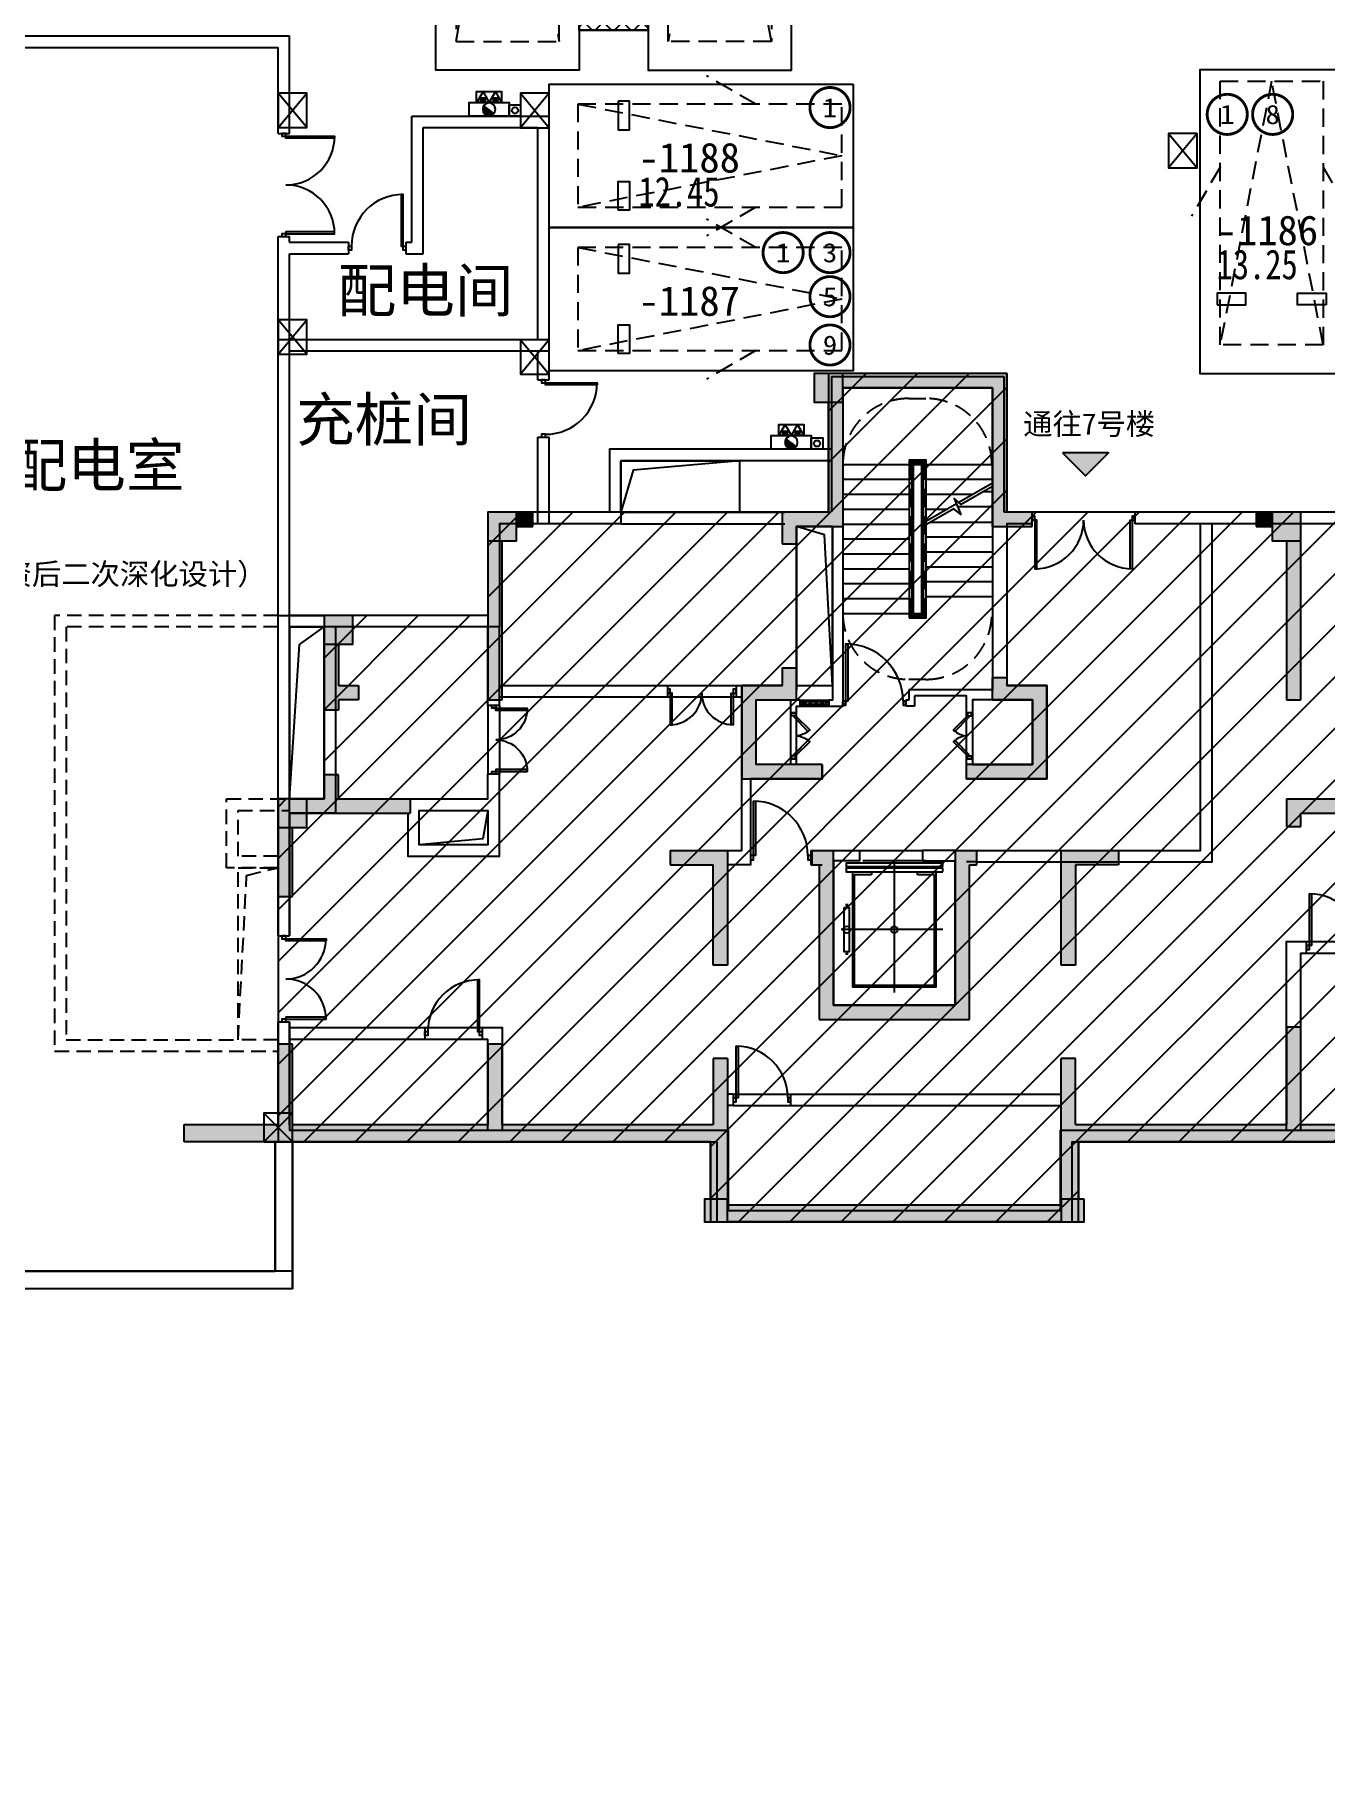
# Model space of a CAD drawing. Header units: millimetres. Extents: x 693907 to 1906102, y -24098 to 332602.
# Drawn here: x 813286 to 835807, y 227100 to 257175 of the extents above; entities that cross this region are included whole.
import ezdxf
from ezdxf.enums import TextEntityAlignment as Align

# ---------------------------------------------------------------- set-up
doc = ezdxf.new("R2010")
doc.units = ezdxf.units.MM
doc.header["$LTSCALE"] = 100
for name, pattern in [('A6-DK-B1F$0$ACO-DASHED', [3, 2, -1]), ('A6-DK-B1F$0$HIDDEN2', [4.7625, 3.175, -1.5875]), ('X7-B1F$0$DASHED', [19.05, 12.7, -6.35]), ('XG-130-CORE-B1F(5400)$0$XG-14CORE-SF$0$X1-CORE-SF$0$HIDDEN2', [4.7625, 3.175, -1.5875])]:
    doc.linetypes.add(name, pattern=pattern)
doc.layers.get('Defpoints').update_dxf_attribs({"color": 189})
for name, color, linetype in [('-ACO-TTLB', 153, 'Continuous'), ('7#-HW-B1F$0$S-HATCH-X', 251, 'Continuous'), ('7#-W-B1F$0$S-COLUMN-S', 2, 'Continuous'), ('7#-W-B1F$0$S-WALL-S', 4, 'Continuous'), ('A-HATCH', 251, 'Continuous'), ('A-ROOM-IDEN', 31, 'Continuous'), ('A-WIND-IDEN', 244, 'Continuous'), ('A6-DK-B1F$0$A-CONC', 30, 'Continuous'), ('A6-DK-B1F$0$A-DOOR', 190, 'Continuous'), ('A6-DK-B1F$0$A-HATCH', 251, 'Continuous'), ('A6-DK-B1F$0$A-HOLE-FLOR', 242, 'Continuous'), ('A6-DK-B1F$0$A-MARK', 232, 'Continuous'), ('A6-DK-B1F$0$A-PRKG', 175, 'A6-DK-B1F$0$HIDDEN2'), ('A6-DK-B1F$0$A-PRKG-SIGN', 252, 'Continuous'), ('A6-DK-B1F$0$A-WALL', 2, 'Continuous'), ('A6-DK-B1F$0$A-X-CLIP', 249, 'Continuous'), ('A6-W-B1$0$S-WALL-S', 4, 'Continuous'), ('a_parking_number', 120, 'Continuous'), ('a_parking_price', 211, 'Continuous'), ('TP-DK-1(xhs)$0$P-J-DIM-L', 70, 'Continuous'), ('TP-DK-1(xhs)$0$P-X-L', 240, 'Continuous'), ('TP-DK-1(xhs)$0$P-X-M', 2, 'Continuous'), ('TP-DK-1(xhs)$0$P-X-X', 1, 'Continuous'), ('X7-B1F$0$A-DOOR', 190, 'Continuous'), ('X7-B1F$0$A-HOLE-FLOR', 242, 'Continuous'), ('X7-B1F$0$A-STAIR', 142, 'Continuous'), ('X7-B1F$0$A-WALL', 2, 'Continuous'), ('X7-B1F$0$xref(dwg引用图层)', 7, 'Continuous'), ('XG-130-CORE-B1F(5400)$0$A-DOOR', 190, 'Continuous'), ('XG-130-CORE-B1F(5400)$0$A-EVTR', 193, 'Continuous'), ('XG-130-CORE-B1F(5400)$0$A-HOLE-FLOR', 242, 'Continuous'), ('XG-130-CORE-B1F(5400)$0$A-SILL', 135, 'Continuous'), ('XG-130-CORE-B1F(5400)$0$A-STAIR', 142, 'Continuous'), ('XG-130-CORE-B1F(5400)$0$A-WALL', 2, 'Continuous'), ('XG-130-CORE-B1F(5400)$0$XG-14CORE-SF$0$A-STAIR', 142, 'Continuous'), ('XG-130-CORE-B1F(5400)$0$XG-14CORE-SF$0$X1-CORE-SF$0$A-INDEX', 134, 'Continuous'), ('XG-130-CORE-B1F(5400)$0$XG-14CORE-SF$0$X1-CORE-SF$0$A-RAIL', 55, 'Continuous'), ('XG-130-CORE-B1F(5400)$0$XG-14CORE-SF$0$X1-CORE-SF$0$A-STAIR', 142, 'Continuous'), ('XG-130-CORE-B1F(5400)$0$XU-3A-28F-SF$0$A-WIND', 126, 'Continuous'), ('xref(dwg引用图层)', 7, 'Continuous')]:
    doc.layers.add(name, color=color, linetype=linetype)
for name, color, linetype, plot in [('7#-HW-B1F$0$S-EDIT', 241, 'Continuous', False), ('A6-W-B1$0$S-EDIT', 241, 'Continuous', False), ('XG-130-CORE-B1F(5400)$0$XG-14CORE-SF$0$X1-CORE-SF$0$-ACO-PLTW', 220, 'XG-130-CORE-B1F(5400)$0$XG-14CORE-SF$0$X1-CORE-SF$0$HIDDEN2', False)]:
    doc.layers.add(name, color=color, linetype=linetype, plot=plot)
doc.layers.add('LVTRY', color=6, linetype='Continuous', lineweight=18)
doc.layers.add('PUB_TEXT', color=7, linetype='Continuous', lineweight=15)
doc.styles.add('-黑体', font='simhei.ttf')
doc.styles.add('华文细黑', font='STXIHEI.TTF')
doc.styles.add('黑体', font='simhei.ttf', dxfattribs={"width": 0.8})

# ---------------------------------------------------------------- blocks, each defined once
blk = doc.blocks.new('*U186')
for points in [[(-965, 985), (-965, 35), (-1000, 35), (-1000, 985)], [(-1000, 35), (-1050, 35), (-1050, -35), (-1000, -35)], [(0, 35), (-50, 35), (-50, -35), (0, -35)]]:
    blk.add_lwpolyline(points, close=True)
blk.add_arc((-1000, 35), 950, 0, 90)
blk = doc.blocks.new('*U185')
at = {"linetype": 'ByBlock', "lineweight": -2}
for points in [[(0, -35), (50, -35), (50, 35), (0, 35)], [(1150, -35), (1200, -35), (1200, 35), (1150, 35)], [(85, -585), (85, -35), (50, -35), (50, -585)], [(1115, -585), (1115, -35), (1150, -35), (1150, -585)]]:
    blk.add_lwpolyline(points, close=True, dxfattribs=at)
for centre, start, end in [((50, -35), 270, 0), ((1150, -35), 180, 270)]:
    blk.add_arc(centre, 550, start, end, dxfattribs=at)
blk = doc.blocks.new('*U187')
at = {"linetype": 'ByBlock', "lineweight": -2}
for points in [[(0, -35), (50, -35), (50, 35), (0, 35)], [(1750, -35), (1800, -35), (1800, 35), (1750, 35)], [(85, -885), (85, -35), (50, -35), (50, -885)], [(1715, -885), (1715, -35), (1750, -35), (1750, -885)]]:
    blk.add_lwpolyline(points, close=True, dxfattribs=at)
for centre, start, end in [((50, -35), 270, 0), ((1750, -35), 180, 270)]:
    blk.add_arc(centre, 850, start, end, dxfattribs=at)
blk = doc.blocks.new('*U150')
for p, q in [((-25, 0), (-25, 500)), ((25, 0), (25, 500))]:
    blk.add_line(p, q)
for points in [[(25, 500), (-25, 500), (-25, 450), (25, 450)], [(25, 500), (-25, 500), (-25, 450), (25, 450)], [(22, 497), (-22, 497), (-22, 453), (22, 453)], [(22, 497), (-22, 497), (-22, 453), (22, 453)], [(16, 395), (13, 395), (13, 399), (-16, 445), (-16, 450), (-13, 450), (-13, 446), (16, 400), (16, 395)], [(16, 295), (13, 295), (13, 299), (-16, 345), (-16, 350), (-13, 350), (-13, 346), (16, 300), (16, 295)], [(25, 0), (-25, 0), (-25, 50), (25, 50)], [(25, 0), (-25, 0), (-25, 50), (25, 50)], [(22, 3), (-22, 3), (-22, 47), (22, 47)], [(22, 3), (-22, 3), (-22, 47), (22, 47)], [(16, 195), (13, 195), (13, 199), (-16, 245), (-16, 250), (-13, 250), (-13, 246), (16, 200), (16, 195)], [(16, 95), (13, 95), (13, 99), (-16, 145), (-16, 150), (-13, 150), (-13, 146), (16, 100), (16, 95)]]:
    blk.add_lwpolyline(points, close=True)
blk = doc.blocks.new('*U151')
for points in [[(-1100, -35), (-1050, -35), (-1050, 35), (-1100, 35)], [(-50, -35), (0, -35), (0, 35), (-50, 35)], [(-85, -1035), (-85, -35), (-50, -35), (-50, -1035)]]:
    blk.add_lwpolyline(points, close=True)
blk.add_arc((-50, -35), 1000, 180, 270)
blk = doc.blocks.new('XG-130-CORE-B1F(5400)$0$DT-YL')
for p, q in [((13512, 6200), (12412, 6200)), ((12962, 3900), (12962, 6200)), ((12562, 5955), (12262, 5955)), ((12562, 6010), (12562, 5955)), ((13362, 5955), (13362, 6010)), ((13662, 5955), (13362, 5955)), ((12156, 5430), (12106, 5430)), ((12131, 5380), (12131, 5430)), ((13806, 5000), (12031, 5000)), ((12156, 4570), (12106, 4570)), ((12131, 4620), (12131, 4570))]:
    blk.add_line(p, q)
for points in [[(13806, 6100), (13806, 6160), (12118, 6160), (12118, 6100)], [(13806, 6010), (13806, 6070), (12118, 6070), (12118, 6010)], [(12081, 5380), (12081, 4620), (12181, 4620), (12181, 5380)]]:
    blk.add_lwpolyline(points, close=True)
for points in [[(12231, 6010), (12231, 4000), (13693, 4000), (13693, 6010)], [(12262, 5955), (12262, 4030), (13662, 4030), (13662, 5955)]]:
    blk.add_lwpolyline(points)
blk.add_circle((12131, 5000), 60)
at = {"extrusion": (0, 0, -1)}
blk.add_ellipse((12962, 5000), major_axis=(60.1, 0), ratio=0.918919, start_param=4.712389, end_param=10.995574, dxfattribs=at)
blk = doc.blocks.new('*U152')
at = {"linetype": 'ByBlock', "lineweight": -2}
for points in [[(0, 35), (50, 35), (50, -35), (0, -35)], [(322, 258), (75, 10), (50, 35), (297, 282)], [(478, 258), (725, 10), (750, 35), (503, 282)], [(800, 35), (750, 35), (750, -35), (800, -35)]]:
    blk.add_lwpolyline(points, close=True, dxfattribs=at)
for centre, start, end in [((50, 35), 0, 45), ((750, 35), 135, 180)]:
    blk.add_arc(centre, 350, start, end, dxfattribs=at)
blk = doc.blocks.new('XG-130-CORE-B1F(5400)')
at = {"layer": 'XG-130-CORE-B1F(5400)$0$A-HOLE-FLOR'}
blk.add_lwpolyline([(8940, 9270), (9570, 9270), (9570, 12040), (8940, 12040)], close=True, dxfattribs=at)
blk.add_lwpolyline([(9570, 9270), (9431, 11895), (8940, 12040)], dxfattribs=at)
at = {"layer": 'XG-130-CORE-B1F(5400)$0$A-SILL'}
for points in [[(9005, 9010), (9505, 9010)], [(9005, 8910), (9505, 8910)]]:
    blk.add_lwpolyline(points, dxfattribs=at)
at = {"layer": 'XG-130-CORE-B1F(5400)$0$A-STAIR'}
blk.add_lwpolyline([(10040, 6390), (11140, 6390)], dxfattribs=at)
at = {"layer": 'XG-130-CORE-B1F(5400)$0$A-WALL'}
for p, q in [((12360, 14460), (12360, 9190)), ((10900, 9190), (10900, 9010)), ((11000, 9090), (11000, 8910)), ((10850, 9010), (10850, 8910))]:
    blk.add_line(p, q, dxfattribs=at)
for points in [[(12360, 14460), (9750, 14460), (9750, 8990)], [(9500, 14160), (9500, 12290), (8690, 12290), (8690, 11740)], [(8940, 8790), (8940, 8910), (9005, 8910), (9005, 9010), (8940, 9010), (8940, 9010), (8940, 9010), (8940, 12040), (9570, 12040), (9570, 9010), (9505, 9010), (9505, 8910), (9750, 8910), (9750, 8990), (9750, 8990)], [(8940, 9570), (8690, 9570), (8690, 9270), (7990, 9270), (7990, 7640), (9390, 7640), (9390, 7890)], [(12610, 9400), (12610, 9270), (13310, 9270), (13310, 7640), (11910, 7640), (11910, 7990), (12010, 7990), (12010, 7890), (13060, 7890), (13060, 9020), (12010, 9020), (12010, 8790), (11910, 8790), (11910, 9090), (11000, 9090)], [(12360, 9190), (10900, 9190)], [(9390, 7890), (8240, 7890), (8240, 9020), (8840, 9020), (8840, 8790)], [(8940, 8790), (8840, 8790)], [(10900, 9010), (10850, 9010)], [(11000, 8910), (10850, 8910)], [(8940, 7890), (8940, 7990), (8840, 7990), (8840, 7890)], [(9590, 6390), (10040, 6390), (10040, 6210), (9590, 6210)], [(11710, 6390), (11140, 6390), (11140, 6210), (11710, 6210), (11710, 3690), (9590, 3690), (9590, 6210)]]:
    blk.add_lwpolyline(points, dxfattribs=at)
at = {"layer": 'XG-130-CORE-B1F(5400)$0$XG-14CORE-SF$0$A-STAIR'}
for p, q in [((8840, 8790), (8840, 7990)), ((8940, 7990), (8940, 8790)), ((11910, 7990), (11910, 8790)), ((12010, 8790), (12010, 7990))]:
    blk.add_line(p, q, dxfattribs=at)
at = {"layer": 'XG-130-CORE-B1F(5400)$0$XG-14CORE-SF$0$X1-CORE-SF$0$-ACO-PLTW'}
blk.add_line((11180, 13175), (10930, 13175), dxfattribs=at)
blk.add_lwpolyline([(10930, 13175), (10930, 10475), (11180, 10475), (11180, 13175)], dxfattribs=at)
at = {"layer": 'XG-130-CORE-B1F(5400)$0$XG-14CORE-SF$0$X1-CORE-SF$0$A-INDEX'}
for points in [[(12360, 12742), (11815, 12428), (11692, 12530), (11808, 12250), (11685, 12352), (11130, 12032)], [(12360, 12800), (11774, 12462)], [(11731, 12437), (11130, 12090)]]:
    blk.add_lwpolyline(points, dxfattribs=at)
at = {"layer": 'XG-130-CORE-B1F(5400)$0$XG-14CORE-SF$0$X1-CORE-SF$0$A-RAIL'}
for points in [[(10905, 10450), (11205, 10450), (11205, 13200), (10905, 13200)], [(10955, 10500), (11155, 10500), (11155, 13150), (10955, 13150)]]:
    blk.add_lwpolyline(points, close=True, dxfattribs=at)
at = {"layer": 'XG-130-CORE-B1F(5400)$0$XG-14CORE-SF$0$X1-CORE-SF$0$A-STAIR'}
for p, q in [((9750, 13125), (10905, 13125)), ((10955, 13125), (11155, 13125)), ((10980, 10525), (10980, 13125)), ((11130, 10525), (11130, 13125)), ((11205, 13125), (12360, 13125)), ((9750, 12865), (10905, 12865)), ((10955, 12865), (10980, 12865)), ((11130, 12865), (11155, 12865)), ((11205, 12865), (12360, 12865)), ((12200, 12650), (12360, 12650)), ((9750, 12605), (10905, 12605)), ((9750, 12345), (10905, 12345)), ((10955, 12605), (10980, 12605)), ((10955, 12345), (10980, 12345)), ((11130, 12605), (11155, 12605)), ((11130, 12345), (11155, 12345)), ((11205, 12605), (12022, 12605)), ((11205, 12345), (11572, 12345)), ((11750, 12390), (12360, 12390)), ((9750, 12085), (10905, 12085)), ((10955, 12085), (10980, 12085)), ((11282, 12120), (12360, 12120)), ((9750, 11825), (10905, 11825)), ((10955, 11825), (10980, 11825)), ((11130, 11860), (11155, 11860)), ((11205, 11860), (12360, 11860)), ((9750, 11565), (10905, 11565)), ((10955, 11565), (10980, 11565)), ((11130, 11600), (11155, 11600)), ((11205, 11600), (12360, 11600)), ((9750, 11305), (10905, 11305)), ((10955, 11305), (10980, 11305)), ((11130, 11340), (11155, 11340)), ((11205, 11340), (12360, 11340)), ((9750, 11045), (10905, 11045)), ((10955, 11045), (10980, 11045)), ((11130, 11080), (11155, 11080)), ((11205, 11080), (12360, 11080)), ((9750, 10785), (10905, 10785)), ((10955, 10785), (10980, 10785)), ((11130, 10820), (11155, 10820)), ((11205, 10820), (12360, 10820)), ((9750, 10525), (10905, 10525)), ((10955, 10525), (11155, 10525))]:
    blk.add_line(p, q, dxfattribs=at)
at = {"layer": 'XG-130-CORE-B1F(5400)$0$XG-14CORE-SF$0$X1-CORE-SF$0$A-STAIR', "linetype": 'XG-130-CORE-B1F(5400)$0$XG-14CORE-SF$0$X1-CORE-SF$0$HIDDEN2'}
for points in [[(10900, 14275), (11200, 14275)], [(11200, 9375), (10900, 9375)]]:
    blk.add_lwpolyline(points, dxfattribs=at)
for centre, start, end in [((10900, 13125), 90, 180), ((11200, 13125), 0, 90), ((10900, 10525), 180, 270), ((11200, 10525), 270, 0)]:
    blk.add_arc(centre, 1150, start, end, dxfattribs=at)
at = {"layer": 'XG-130-CORE-B1F(5400)$0$A-DOOR'}
for name, p, rotation in [('*U151', (9750, 8960), 180), ('*U152', (11960, 7990), 90)]:
    blk.add_blockref(name, p, dxfattribs=dict(at, rotation=rotation))
at = {"layer": 'XG-130-CORE-B1F(5400)$0$A-DOOR', "xscale": -1, "rotation": 270}
blk.add_blockref('*U152', (8890, 7990), dxfattribs=at)
at = {"layer": 'XG-130-CORE-B1F(5400)$0$A-EVTR'}
blk.add_blockref('XG-130-CORE-B1F(5400)$0$DT-YL', (-2312, 10), dxfattribs=at)
at = {"layer": 'XG-130-CORE-B1F(5400)$0$XU-3A-28F-SF$0$A-WIND', "rotation": 90}
blk.add_blockref('*U150', (9505, 8960), dxfattribs=at)
blk = doc.blocks.new('*U182')
at = {"color": 0, "linetype": 'ByBlock', "lineweight": -2}
for points in [[(85, 935), (85, 35), (50, 35), (50, 935)], [(50, 35), (0, 35), (0, -35), (50, -35)], [(1000, 35), (950, 35), (950, -35), (1000, -35)]]:
    blk.add_lwpolyline(points, close=True, dxfattribs=at)
blk.add_arc((50, 35), 900, 360, 90, dxfattribs=at)
blk = doc.blocks.new('*U183')
at = {"color": 0, "linetype": 'ByBlock', "lineweight": -2}
for points in [[(-85, 935), (-85, 35), (-50, 35), (-50, 935)], [(-1000, 35), (-950, 35), (-950, -35), (-1000, -35)], [(-50, 35), (0, 35), (0, -35), (-50, -35)]]:
    blk.add_lwpolyline(points, close=True, dxfattribs=at)
blk.add_arc((-50, 35), 900, 90, 180, dxfattribs=at)
blk = doc.blocks.new('X7-B1F')
at = {"layer": 'X7-B1F$0$A-HOLE-FLOR'}
for points in [[(5880, 13190), (7950, 13190), (7950, 12290), (5880, 12290)], [(3560, 6490), (2360, 6490), (2360, 7090), (3560, 7090)]]:
    blk.add_lwpolyline(points, close=True, dxfattribs=at)
for points in [[(7950, 13190), (6095, 13024), (5880, 12290)], [(3560, 7090), (3471, 6591), (2360, 6490)]]:
    blk.add_lwpolyline(points, dxfattribs=at)
at = {"layer": 'X7-B1F$0$A-HOLE-FLOR', "linetype": 'X7-B1F$0$DASHED', "ltscale": 0.2}
for points in [[(-100, 10490), (-4000, 10490), (-4000, 2890), (-100, 2890)], [(-100, 10290), (-3800, 10290), (-3800, 3090), (-800, 3090)], [(-100, 6090), (-1000, 6090), (-1000, 7290), (100, 7290)], [(-100, 6290), (-800, 6290), (-800, 7090), (100, 7090)], [(-800, 3090), (-650, 5954), (-100, 6090)]]:
    blk.add_lwpolyline(points, dxfattribs=at)
blk.add_lwpolyline([(-800, 6090), (-100, 6090), (-100, 3090), (-800, 3090)], close=True, dxfattribs=at)
at = {"layer": 'X7-B1F$0$A-STAIR'}
for points in [[(6690, 9270), (7890, 9270)], [(6690, 9070), (7890, 9070)], [(3560, 8920), (3560, 7720)], [(3760, 8920), (3760, 7720)], [(17838, 4800), (18838, 4800)], [(17838, 4600), (18838, 4600)], [(2460, 3300), (3460, 3300)], [(2460, 3100), (3460, 3100)], [(7840, 2140), (8840, 2140)], [(7840, 1940), (8840, 1940)]]:
    blk.add_lwpolyline(points, dxfattribs=at)
at = {"layer": 'X7-B1F$0$A-WALL'}
for p, q in [((9550, 14660), (9550, 12300)), ((9550, 14660), (12560, 14660)), ((9750, 14460), (12360, 14460)), ((12360, 14460), (12360, 9200)), ((12560, 14660), (12560, 12300)), ((8940, 10450), (8940, 9190))]:
    blk.add_line(p, q, dxfattribs=at)
for points in [[(9550, 13390), (5680, 13390), (5680, 12290), (3560, 12290), (3560, 10490), (700, 10490), (700, 7290), (-100, 7290), (-100, 4900)], [(9550, 13190), (5880, 13190), (5880, 12090), (3760, 12090), (3760, 10290), (900, 10290), (900, 7040), (100, 7040), (100, 4900)], [(5880, 12290), (8740, 12290)], [(5880, 12090), (8740, 12090)], [(12090, 6390), (15990, 6390), (15990, 12090)], [(12100, 6190), (16190, 6190), (16190, 12090)], [(13050, 12290), (12560, 12290)], [(13050, 12090), (12610, 12090), (12610, 9400)], [(13050, 12090), (13050, 12290)], [(14850, 12090), (14850, 12290)], [(27730, 12290), (14850, 12290)], [(27730, 12090), (14850, 12090)], [(-100, 7290), (-100, 10490), (700, 10490)], [(100, 7290), (100, 10290), (700, 10290)], [(3560, 8920), (3560, 10290)], [(3760, 8920), (3760, 10290)], [(3760, 9270), (6690, 9270)], [(3760, 9070), (6690, 9070)], [(6690, 9270), (6690, 9070)], [(7740, 6390), (7990, 6390), (7990, 9270), (8690, 9270)], [(7890, 9270), (7890, 9070)], [(7890, 9270), (8040, 9270)], [(7890, 9070), (7990, 9070)], [(3760, 8920), (3560, 8920)], [(100, 4900), (100, 7040), (2160, 7040), (2160, 6290), (3760, 6290), (3760, 7720), (3560, 7720)], [(900, 7290), (3560, 7290), (3560, 7720)], [(9390, 7640), (8140, 7640), (8140, 6140), (7740, 6140)], [(700, 7290), (-100, 7290), (-100, 4900)], [(3560, 7090), (3560, 6490), (2360, 6490), (2360, 7090), (3560, 7090)], [(9190, 6390), (9190, 6140)], [(9190, 6390), (9600, 6390)], [(9190, 6140), (9390, 6140)], [(9590, 6210), (9590, 3690), (11710, 3690), (11710, 6210)], [(12100, 6190), (11910, 6190)], [(17490, 1510), (17490, 4800), (17838, 4800)], [(17738, 1510), (17738, 4600), (17838, 4600)], [(17838, 4600), (17838, 4800)], [(-100, 3400), (-100, 1310), (7550, 1310), (7550, -90), (13750, -90), (13750, 1310), (28850, 1310), (28850, -90), (35020, -90), (35020, 1310), (42430, 1310)], [(-100, 3400), (-100, 1310), (7550, 1310), (7550, -90), (9750, -90)], [(100, 3400), (100, 1510), (7750, 1510), (7750, 110), (13550, 110), (13550, 1510), (29050, 1510), (29050, 110), (34820, 110), (34820, 1510), (42430, 1510)], [(100, 3400), (100, 1510), (7750, 1510), (7750, 110), (9750, 110)], [(100, 3300), (2460, 3300)], [(100, 3100), (2460, 3100)], [(2460, 3300), (2460, 3100)], [(3460, 3300), (3460, 3100)], [(3460, 3300), (3810, 3300), (3810, 1510)], [(3460, 3100), (3560, 3100)], [(3560, 1510), (3560, 3100)], [(7840, 2140), (7740, 2140)], [(7840, 2140), (7840, 1940)], [(8840, 2140), (8840, 1940)], [(8840, 2140), (13560, 2140)], [(7840, 1940), (7740, 1940)], [(8840, 1940), (13560, 1940)]]:
    blk.add_lwpolyline(points, dxfattribs=at)
at = {"layer": 'X7-B1F$0$A-DOOR'}
for name, p in [('*U187', (13050, 12190)), ('*U185', (6690, 9170)), ('*U186', (9190, 6265)), ('*U182', (17838, 4700)), ('*U183', (3460, 3200)), ('*U182', (7840, 2040))]:
    blk.add_blockref(name, p, dxfattribs=at)
at = {"layer": 'X7-B1F$0$A-DOOR', "xscale": -1, "rotation": 90}
blk.add_blockref('*U185', (3660, 8920), dxfattribs=at)
at = {"layer": 'X7-B1F$0$xref(dwg引用图层)'}
blk.add_blockref('XG-130-CORE-B1F(5400)', (0, 0), dxfattribs=at)
blk = doc.blocks.new('7#-HW-B1F')
at = {"layer": '7#-HW-B1F$0$S-HATCH-X'}
for points in [[(9750, 14710), (9250, 14710), (9250, 14210), (9750, 14210)], [(12610, 14710), (9750, 14710), (9750, 14460), (12360, 14460), (12360, 12040), (13050, 12040), (13050, 12290), (12610, 12290)], [(9750, 14210), (9500, 14210), (9500, 12290), (8690, 12290), (8690, 11740), (8940, 11740), (8940, 12040), (9750, 12040)], [(4060, 12290), (3560, 12290), (3560, 11790), (4060, 11790)], [(4340, 12290), (4060, 12290), (4060, 12040), (4340, 12040)], [(17240, 12290), (16960, 12290), (16960, 12040), (17240, 12040)], [(17740, 12290), (17240, 12290), (17240, 11790), (17740, 11790)], [(3810, 11790), (3560, 11790), (3560, 9020), (3810, 9020)], [(17740, 11790), (17490, 11790), (17490, 9020), (17740, 9020)], [(1200, 10490), (700, 10490), (700, 9990), (1200, 9990)], [(950, 9990), (700, 9990), (700, 8840), (950, 8840), (950, 9020), (1300, 9020), (1300, 9270), (950, 9270)], [(9390, 7890), (8240, 7890), (8240, 9020), (8940, 9020), (8940, 9570), (8690, 9570), (8690, 9270), (7990, 9270), (7990, 7640), (9390, 7640)], [(13310, 9270), (12610, 9270), (12610, 9400), (12360, 9400), (12360, 9020), (13060, 9020), (13060, 7890), (11910, 7890), (11910, 7640), (13310, 7640)], [(2200, 7290), (950, 7290), (950, 7710), (700, 7710), (701, 7291), (400, 7291), (400, 7040), (2200, 7040)], [(400, 7290), (-100, 7290), (-100, 6790), (400, 6790)], [(19060, 7290), (17490, 7290), (17490, 6810), (17740, 6810), (17740, 7040), (19060, 7040)], [(150, 6790), (-100, 6790), (-100, 5590), (150, 5590)], [(7740, 6390), (6740, 6390), (6740, 6140), (7490, 6140), (7490, 4390), (7740, 4390)], [(9590, 6390), (9210, 6390), (9210, 6140), (9340, 6140), (9340, 3440), (11960, 3440), (11960, 6140), (12090, 6140), (12090, 6390), (11710, 6390), (11710, 3690), (9590, 3690)], [(14560, 6390), (13560, 6390), (13560, 4390), (13810, 4390), (13810, 6140), (14560, 6140)], [(29020, 2760), (28770, 2760), (28770, 1610), (25090, 1610), (25090, 3310), (24840, 3310), (24840, 1610), (17740, 1610), (17740, 3310), (17490, 3310), (17490, 1610), (13810, 1610), (13810, 2760), (13560, 2760), (13560, 310), (13860, 310), (13860, 1310), (28720, 1310), (28720, 310), (29020, 310)], [(7740, 2760), (7490, 2760), (7490, 1610), (3810, 1610), (3810, 3010), (3560, 3010), (3560, 1610), (150, 1610), (150, 3010), (-100, 3010), (-100, 1610), (-1742, 1610), (-1742, 1310), (7440, 1310), (7440, 310), (7740, 310)], [(7740, 310), (7340, 310), (7340, -90), (7740, -90)], [(13960, 310), (13560, 310), (13560, 210), (13560, -90), (13960, -90)], [(13560, 210), (7740, 210), (7740, -90), (13560, -90)]]:
    blk.add_hatch(color=256, dxfattribs=at).paths.add_polyline_path(points)
at = {"layer": '7#-HW-B1F$0$S-EDIT'}
for p, q in [((12610, 14710), (9500, 14710)), ((9750, 14460), (9750, 12040)), ((9750, 14460), (12360, 14460)), ((12360, 12040), (12360, 14460)), ((12610, 14710), (12610, 12290)), ((9500, 12290), (9500, 14210)), ((4340, 12290), (3560, 12290)), ((3560, 12290), (3560, 9020)), ((4060, 12040), (4340, 12040)), ((4340, 12040), (4340, 12290)), ((9500, 12290), (8690, 12290)), ((8690, 12290), (8690, 11740)), ((8940, 11740), (8940, 12040)), ((8940, 12040), (9750, 12040)), ((12360, 12040), (13050, 12040)), ((13050, 12290), (12610, 12290)), ((13050, 12040), (13050, 12290)), ((17740, 12290), (16960, 12290)), ((16960, 12290), (16960, 12040)), ((16960, 12040), (17240, 12040)), ((17740, 9020), (17740, 12290)), ((3810, 9020), (3810, 11790)), ((8690, 11740), (8940, 11740)), ((17490, 11790), (17490, 9020)), ((700, 8840), (700, 9990)), ((700, 9990), (950, 9990)), ((950, 9990), (950, 9270)), ((8940, 9570), (8690, 9570)), ((8690, 9570), (8690, 9270)), ((8940, 9020), (8940, 9570)), ((12610, 9400), (12360, 9400)), ((12360, 9020), (12360, 9400)), ((12610, 9400), (12610, 9270)), ((950, 9270), (1300, 9270)), ((1300, 9270), (1300, 9020)), ((7990, 9270), (7990, 7640)), ((8690, 9270), (7990, 9270)), ((13310, 9270), (12610, 9270)), ((13310, 7640), (13310, 9270)), ((950, 8840), (700, 8840)), ((1300, 9020), (950, 9020)), ((950, 9020), (950, 8840)), ((3560, 9020), (3810, 9020)), ((8240, 7890), (8240, 9020)), ((8240, 9020), (8940, 9020)), ((12360, 9020), (13060, 9020)), ((13060, 9020), (13060, 7890)), ((17490, 9020), (17740, 9020)), ((9390, 7890), (8240, 7890)), ((9390, 7890), (9390, 7640)), ((13060, 7890), (11910, 7890)), ((11910, 7640), (11910, 7890)), ((950, 7710), (700, 7710)), ((700, 7710), (701, 7291)), ((950, 7290), (950, 7710)), ((7990, 7640), (9390, 7640)), ((11910, 7640), (13310, 7640)), ((700, 7291), (-100, 7290)), ((-100, 7290), (-100, 5590)), ((950, 7290), (2200, 7290)), ((2200, 7290), (2200, 7040)), ((17490, 7290), (19060, 7290)), ((17490, 7290), (17490, 6810)), ((400, 7040), (2200, 7040)), ((17740, 6810), (17740, 7040)), ((17740, 7040), (19060, 7040)), ((150, 5590), (150, 6790)), ((17490, 6810), (17740, 6810)), ((6740, 6390), (7740, 6390)), ((6740, 6390), (6740, 6140)), ((7740, 6390), (7740, 4390)), ((9210, 6390), (9210, 6140)), ((9210, 6390), (9590, 6390)), ((9590, 3690), (9590, 6390)), ((11710, 6390), (11710, 3690)), ((11710, 6390), (12090, 6390)), ((12090, 6140), (12090, 6390)), ((13560, 4390), (13560, 6390)), ((13560, 6390), (14560, 6390)), ((14560, 6390), (14560, 6140)), ((6740, 6140), (7490, 6140)), ((7490, 4390), (7490, 6140)), ((9210, 6140), (9340, 6140)), ((9340, 6140), (9340, 3440)), ((11960, 3440), (11960, 6140)), ((11960, 6140), (12090, 6140)), ((13810, 6140), (13810, 4390)), ((14560, 6140), (13810, 6140)), ((-100, 5590), (150, 5590)), ((7740, 4390), (7490, 4390)), ((13810, 4390), (13560, 4390)), ((11710, 3690), (9590, 3690)), ((9340, 3440), (11960, 3440)), ((17740, 3310), (17490, 3310)), ((17490, 3310), (17490, 1610)), ((17740, 1610), (17740, 3310)), ((150, 3010), (-100, 3010)), ((-100, 3010), (-100, 1610)), ((150, 1610), (150, 3010)), ((3810, 3010), (3560, 3010)), ((3560, 3010), (3560, 1610)), ((3810, 1610), (3810, 3010)), ((7740, 2760), (7490, 2760)), ((7490, 2760), (7490, 1610)), ((7740, 2760), (7740, 210)), ((13810, 2760), (13560, 2760)), ((13560, 210), (13560, 2760)), ((13810, 1610), (13810, 2760)), ((-1742, 1310), (-1742, 1610)), ((-1742, 1610), (-100, 1610)), ((142, 1610), (3560, 1610)), ((3810, 1610), (7490, 1610)), ((13810, 1610), (17490, 1610)), ((17740, 1610), (24840, 1610)), ((7440, 1310), (-1742, 1310)), ((7440, 310), (7440, 1310)), ((28720, 1310), (13860, 1310)), ((13860, 1310), (13860, 310)), ((13860, 310), (13560, 310)), ((7740, 210), (13560, 210)), ((13560, -90), (7740, -90))]:
    blk.add_line(p, q, dxfattribs=at)
for points in [[(9750, 14710), (9250, 14710), (9250, 14210), (9750, 14210)], [(4060, 12290), (3560, 12290), (3560, 11790), (4060, 11790)], [(17740, 12290), (17240, 12290), (17240, 11790), (17740, 11790)], [(1200, 10490), (700, 10490), (700, 9990), (1200, 9990)], [(400, 7290), (-100, 7290), (-100, 6790), (400, 6790)], [(7740, 310), (7340, 310), (7340, -90), (7740, -90)], [(13960, 310), (13560, 310), (13560, -90), (13960, -90)]]:
    blk.add_lwpolyline(points, close=True, dxfattribs=at)
blk = doc.blocks.new('7#-W-B1F')
at = {"layer": '7#-W-B1F$0$S-COLUMN-S'}
for points in [[(9750, 14710), (9250, 14710), (9250, 14210), (9750, 14210)], [(4060, 12290), (3560, 12290), (3560, 11790), (4060, 11790)], [(17740, 12290), (17240, 12290), (17240, 11790), (17740, 11790)], [(1200, 10490), (700, 10490), (700, 9990), (1200, 9990)], [(400, 7290), (-100, 7290), (-100, 6790), (400, 6790)], [(7740, 310), (7340, 310), (7340, -90), (7740, -90)], [(13960, 310), (13560, 310), (13560, -90), (13960, -90)]]:
    blk.add_lwpolyline(points, close=True, dxfattribs=at)
at = {"layer": '7#-W-B1F$0$S-WALL-S', "color": 0, "linetype": 'ByBlock', "lineweight": -2}
for p, q in [((12610, 14710), (9500, 14710)), ((9750, 14460), (12360, 14460)), ((9750, 14460), (9750, 12040)), ((12360, 12040), (12360, 14460)), ((12610, 14710), (12610, 12290)), ((9500, 12290), (9500, 14210)), ((4340, 12290), (3560, 12290)), ((3560, 12290), (3560, 9020)), ((4060, 12040), (4340, 12040)), ((4340, 12040), (4340, 12290)), ((9500, 12290), (8690, 12290)), ((8690, 12290), (8690, 11740)), ((8940, 11740), (8940, 12040)), ((8940, 12040), (9750, 12040)), ((12360, 12040), (13050, 12040)), ((13050, 12290), (12610, 12290)), ((13050, 12040), (13050, 12290)), ((17740, 12290), (16960, 12290)), ((16960, 12290), (16960, 12040)), ((16960, 12040), (17240, 12040)), ((17740, 9020), (17740, 12290)), ((3810, 9020), (3810, 11790)), ((8690, 11740), (8940, 11740)), ((17490, 11790), (17490, 9020)), ((700, 8840), (700, 9990)), ((700, 9990), (950, 9990)), ((950, 9990), (950, 9270)), ((8940, 9570), (8690, 9570)), ((8690, 9570), (8690, 9270)), ((8940, 9020), (8940, 9570)), ((12610, 9400), (12360, 9400)), ((12360, 9020), (12360, 9400)), ((12610, 9400), (12610, 9270)), ((950, 9270), (1300, 9270)), ((1300, 9270), (1300, 9020)), ((7990, 9270), (7990, 7640)), ((8690, 9270), (7990, 9270)), ((13310, 9270), (12610, 9270)), ((13310, 7640), (13310, 9270)), ((950, 8840), (700, 8840)), ((1300, 9020), (950, 9020)), ((950, 9020), (950, 8840)), ((3560, 9020), (3810, 9020)), ((8240, 7890), (8240, 9020)), ((8240, 9020), (8940, 9020)), ((12360, 9020), (13060, 9020)), ((13060, 9020), (13060, 7890)), ((17490, 9020), (17740, 9020)), ((9390, 7890), (8240, 7890)), ((9390, 7890), (9390, 7640)), ((13060, 7890), (11910, 7890)), ((11910, 7640), (11910, 7890)), ((950, 7710), (700, 7710)), ((700, 7710), (700, 7291)), ((950, 7290), (950, 7710)), ((7990, 7640), (9390, 7640)), ((11910, 7640), (13310, 7640)), ((700, 7291), (-100, 7290)), ((-100, 7290), (-100, 5590)), ((950, 7290), (2200, 7290)), ((2200, 7290), (2200, 7040)), ((17490, 7290), (19060, 7290)), ((17490, 7290), (17490, 6810)), ((400, 7040), (2200, 7040)), ((17740, 6810), (17740, 7040)), ((17740, 7040), (19060, 7040)), ((150, 5590), (150, 6790)), ((17490, 6810), (17740, 6810)), ((6740, 6390), (6740, 6140)), ((6740, 6390), (7740, 6390)), ((7740, 6390), (7740, 4390)), ((9210, 6390), (9590, 6390)), ((9210, 6390), (9210, 6140)), ((9590, 3690), (9590, 6390)), ((11710, 6390), (12090, 6390)), ((11710, 6390), (11710, 3690)), ((12090, 6140), (12090, 6390)), ((13560, 6390), (14560, 6390)), ((13560, 4390), (13560, 6390)), ((14560, 6390), (14560, 6140)), ((6740, 6140), (7490, 6140)), ((7490, 4390), (7490, 6140)), ((9210, 6140), (9340, 6140)), ((9340, 6140), (9340, 3440)), ((11960, 3440), (11960, 6140)), ((11960, 6140), (12090, 6140)), ((14560, 6140), (13810, 6140)), ((13810, 6140), (13810, 4390)), ((-100, 5590), (150, 5590)), ((7740, 4390), (7490, 4390)), ((13810, 4390), (13560, 4390)), ((11710, 3690), (9590, 3690)), ((9340, 3440), (11960, 3440)), ((17740, 3310), (17490, 3310)), ((17490, 3310), (17490, 1610)), ((17740, 1610), (17740, 3310)), ((150, 3010), (-100, 3010)), ((-100, 3010), (-100, 1610)), ((150, 1610), (150, 3010)), ((3810, 3010), (3560, 3010)), ((3560, 3010), (3560, 1610)), ((3810, 1610), (3810, 3010)), ((7740, 2760), (7490, 2760)), ((7490, 2760), (7490, 1610)), ((7740, 2760), (7740, 210)), ((13560, 210), (13560, 2760)), ((13810, 2760), (13560, 2760)), ((13810, 1610), (13810, 2760)), ((-1742, 1310), (-1742, 1610)), ((-1742, 1610), (-100, 1610)), ((142, 1610), (3560, 1610)), ((3810, 1610), (7490, 1610)), ((13810, 1610), (17490, 1610)), ((17740, 1610), (24840, 1610)), ((7440, 1310), (-1742, 1310)), ((7440, 310), (7440, 1310)), ((13860, 1310), (13860, 310)), ((28720, 1310), (13860, 1310)), ((7740, 210), (13560, 210)), ((13560, -90), (7740, -90))]:
    blk.add_line(p, q, dxfattribs=at)
blk = doc.blocks.new('BF1')
at = {"layer": 'xref(dwg引用图层)'}
for name in ['7#-HW-B1F', '7#-W-B1F']:
    blk.add_blockref(name, (75420, 236550), dxfattribs=at)
blk = doc.blocks.new('TP-DK-1(xhs)$0$PG01.1')
at = {"color": 1}
for p, q in [((108, 187), (0, 0)), ((80, 72), (66, 58)), ((89, 72), (66, 48)), ((99, 72), (66, 39)), ((109, 72), (66, 29)), ((118, 72), (66, 20)), ((128, 72), (66, 10)), ((138, 72), (66, 0)), ((147, 72), (76, 0)), ((150, 65), (85, 0)), ((150, 56), (94, 0)), ((150, 46), (104, 0)), ((216, 0), (108, 187)), ((150, 36), (114, 0)), ((150, 27), (123, 0)), ((150, 17), (133, 0)), ((150, 8), (142, 0)), ((324, 187), (216, 0)), ((296, 72), (282, 58)), ((305, 72), (282, 48)), ((315, 72), (282, 39)), ((325, 72), (282, 29)), ((334, 72), (282, 20)), ((344, 72), (282, 10)), ((354, 72), (282, 0)), ((363, 72), (292, 0)), ((366, 65), (301, 0)), ((366, 56), (310, 0)), ((366, 46), (320, 0)), ((432, 0), (324, 187)), ((366, 36), (330, 0)), ((366, 27), (339, 0)), ((366, 17), (349, 0)), ((366, 8), (358, 0))]:
    blk.add_line(p, q, dxfattribs=at)
at = {"color": 2}
for p, q in [((0, 0), (216, 0)), ((216, 0), (432, 0))]:
    blk.add_line(p, q, dxfattribs=at)
at = {"color": 1}
for points in [[(0, 0), (436, 0), (436, 190), (0, 190)], [(66, 72), (150, 72), (150, 0), (66, 0)], [(282, 72), (366, 72), (366, 0), (282, 0)]]:
    blk.add_lwpolyline(points, close=True, dxfattribs=at)
blk = doc.blocks.new('TP-DK-1(xhs)$0$PG02.4')
blk.add_hatch(color=1).paths.add_polyline_path([(265, 48, 0.699012), (461, 120, 0.141488), (444, 179)])
at = {"color": 1}
blk.add_line((265, 48), (444, 179), dxfattribs=at)
blk.add_lwpolyline([(0, 0), (700, 0), (700, 240), (0, 240)], close=True, dxfattribs=at)
blk.add_circle((350, 120), 111, dxfattribs=at)
blk = doc.blocks.new('TP-DK-1(xhs)')
at = {"layer": 'TP-DK-1(xhs)$0$P-J-DIM-L', "color": 8, "true_color": 0x808080, "elevation": 0}
blk.add_lwpolyline([(79350, 255750), (79350, 255950), (79550, 255950), (79550, 255750)], close=True, dxfattribs=at)
at = {"layer": 'TP-DK-1(xhs)$0$P-J-DIM-L', "color": 8, "true_color": 0x808080}
blk.add_lwpolyline([(84620, 249940), (84620, 250140), (84820, 250140), (84820, 249940)], close=True, dxfattribs=at)
at = {"layer": 'TP-DK-1(xhs)$0$P-X-L'}
for centre in [(79450, 255850, 0), (84720, 250040)]:
    blk.add_circle(centre, 55, dxfattribs=at)
at = {"layer": 'TP-DK-1(xhs)$0$P-X-M', "extrusion": (0, 0, -1), "zscale": -1}
for p in [(-79218, 255990, 0), (-84488, 250180)]:
    blk.add_blockref('TP-DK-1(xhs)$0$PG01.1', p, dxfattribs=at)
at = {"layer": 'TP-DK-1(xhs)$0$P-X-X', "xscale": -1}
for p in [(79350, 255750, 0), (84620, 249940)]:
    blk.add_blockref('TP-DK-1(xhs)$0$PG02.4', p, dxfattribs=at)
blk = doc.blocks.new('A6-W-B1$0$Z-2')
at = {"layer": 'A6-W-B1$0$S-EDIT'}
for p, q in [((72869, 44139), (73369, 43539)), ((73369, 44139), (72869, 43539))]:
    blk.add_line(p, q, dxfattribs=at)
at = {"layer": 'A6-W-B1$0$S-WALL-S', "color": 0, "linetype": 'ByBlock', "lineweight": -2}
blk.add_lwpolyline([(73369, 44139), (72869, 44139), (72869, 43539), (73369, 43539), (73369, 44139)], dxfattribs=at)
blk = doc.blocks.new('A6-W-B1$0$Z-3')
at = {"layer": 'A6-W-B1$0$S-EDIT'}
for p, q in [((-250, 250), (250, -250)), ((250, 250), (-250, -250))]:
    blk.add_line(p, q, dxfattribs=at)
at = {"layer": 'A6-W-B1$0$S-WALL-S', "color": 0, "linetype": 'ByBlock', "lineweight": -2}
blk.add_lwpolyline([(250, 250), (-250, 250), (-250, -250), (250, -250), (250, 250)], dxfattribs=at)
blk = doc.blocks.new('A6-W-B1', base_point=(85957, 40190))
at = {"layer": 'A6-W-B1$0$S-WALL-S'}
for p, q in [((161227, 278050), (161227, 275790)), ((161527, 278050), (161527, 275486))]:
    blk.add_line(p, q, dxfattribs=at)
blk.add_lwpolyline([(153307, 267290), (153307, 275490), (161527, 275490), (161527, 275790), (153007, 275790), (153007, 267290), (153307, 267290)], dxfattribs=at)
at = {"layer": 'A6-W-B1$0$S-WALL-S', "rotation": 180}
for p in [(234647, 339879, 0), (234647, 335929)]:
    blk.add_blockref('A6-W-B1$0$Z-2', p, dxfattribs=at)
at = {"layer": 'A6-W-B1$0$S-WALL-S'}
for name, p in [('A6-W-B1$0$Z-2', (92638, 252200, 0)), ('A6-W-B1$0$Z-2', (103938, 251500)), ('A6-W-B1$0$Z-2', (92638, 247900)), ('A6-W-B1$0$Z-3', (161277, 278300))]:
    blk.add_blockref(name, p, dxfattribs=at)
blk = doc.blocks.new('dttc')
at = {"layer": 'A-HATCH'}
h = blk.add_hatch(dxfattribs=at)
h.set_pattern_fill('ANSI31', color=256, scale=200)
h.paths.add_polyline_path([(75320, 237860), (82860, 237860), (82860, 236460), (89280, 236460), (89280, 237860), (104140, 237860), (104140, 236460), (110560, 236460), (110561, 237860), (118100, 237860), (118100, 238600), (122430, 238600), (122430, 249820), (117910, 249820), (117910, 247040), (114460, 247060), (114460, 248850), (112450, 248850), (112450, 249940), (108500, 249940), (108500, 251260), (105390, 251260), (105390, 248840), (88030, 248840), (88030, 251260), (84920, 251260), (84920, 248840), (78980, 248840), (78980, 247040), (76120, 247040), (76120, 243840), (75320, 243840)])
blk.add_lwpolyline([(105390, 248840), (88030, 248840), (88030, 251260), (84920, 251260), (84920, 248840), (78980, 248840), (78980, 247040), (76120, 247040), (76120, 243840), (75320, 243840), (75320, 237860), (82860, 237860), (82860, 236460), (89280, 236460), (89280, 237860), (104140, 237860)], dxfattribs=at)
blk = doc.blocks.new('*U442')
at = {"linetype": 'ByBlock', "lineweight": -2}
for points in [[(0, -35), (50, -35), (50, 35), (0, 35)], [(1450, -35), (1500, -35), (1500, 35), (1450, 35)], [(85, -735), (85, -35), (50, -35), (50, -735)], [(1415, -735), (1415, -35), (1450, -35), (1450, -735)]]:
    blk.add_lwpolyline(points, close=True, dxfattribs=at)
for centre, start, end in [((50, -35), 270, 0), ((1450, -35), 180, 270)]:
    blk.add_arc(centre, 700, start, end, dxfattribs=at)
blk = doc.blocks.new('A6-DK-B1F$0$标准车位')
blk.add_lwpolyline([(350, 4600), (1250, 0), (2150, 4600)])
blk.add_lwpolyline([(350, 4600), (2150, 4600), (2150, 0), (350, 0)], close=True)
at = {"layer": 'A6-DK-B1F$0$A-PRKG-SIGN'}
for points in [[(0, -200), (2500, -200), (2500, 5100), (0, 5100)], [(300, 3900), (800, 3900), (800, 3700), (300, 3700)], [(2200, 3900), (1700, 3900), (1700, 3700), (2200, 3700)]]:
    blk.add_lwpolyline(points, close=True, dxfattribs=at)
at = {"layer": 'Defpoints', "color": 8, "linetype": 'A6-DK-B1F$0$HIDDEN2', "extrusion": (-5.18032e-09, 4.96178e-22, 1), "elevation": 0}
for points in [[(350, 1500), (-145, 2357)], [(2150, 1500), (2645, 2357)]]:
    blk.add_lwpolyline(points, dxfattribs=at)
blk = doc.blocks.new('*U451')
at = {"color": 0, "linetype": 'ByBlock', "lineweight": -2}
for points in [[(35, -50), (35, 0), (-35, 0), (-35, -50)], [(935, -85), (35, -85), (35, -50), (935, -50)], [(35, -1000), (35, -950), (-35, -950), (-35, -1000)]]:
    blk.add_lwpolyline(points, close=True, dxfattribs=at)
blk.add_arc((35, -50), 900, 270, 0, dxfattribs=at)
blk = doc.blocks.new('A6-DK-B1F$0$A-Barrier-plan-b')
for points, const_width in [([(-30, 403, 1), (-86, 403)], 60), ([(-30, 403, -1), (-86, 403)], 60), ([(-119, 185, 1.2843), (192, -107)], 25)]:
    blk.add_lwpolyline(points, format="xyb", dxfattribs=dict(const_width=const_width))
at = {"const_width": 25}
for points in [[(-101, 411), (-55, 80), (194, 80), (260, -148), (353, -128)], [(-70, 191), (143, 191)]]:
    blk.add_lwpolyline(points, dxfattribs=at)
at = {"linetype": 'A6-DK-B1F$0$ACO-DASHED'}
blk.add_circle((0, 0), 750, dxfattribs=at)
blk = doc.blocks.new('A6-DK-B1F$0$wzatcw')
at = {"layer": 'A6-DK-B1F$0$A-HATCH'}
h = blk.add_hatch(dxfattribs=at)
h.set_pattern_fill('ANSI31', color=256, scale=150)
h.set_pattern_definition([(45, (-735.45, 5050), (-168.38, 168.38), [])])
h.paths.add_polyline_path([(1200, 0), (0, 0), (0, 5300), (1200, 5300)])
at = {"extrusion": (-5.18032e-09, -4.99617e-22, 1), "elevation": 0}
blk.add_lwpolyline([(3350, 5500), (2450, 200), (1550, 5500)], dxfattribs=at)
blk.add_lwpolyline([(3350, 5500), (1550, 5500), (1550, 200), (3350, 200)], close=True, dxfattribs=at)
at = {"layer": 'A6-DK-B1F$0$A-PRKG-SIGN', "extrusion": (-5.18032e-09, -4.99617e-22, 1), "elevation": 0}
for points in [[(3700, 0), (1200, 0), (1200, 6000), (3700, 6000)], [(1500, 5160), (2000, 5160), (2000, 5000), (1500, 5000)], [(3400, 5160), (2900, 5160), (2900, 5000), (3400, 5000)]]:
    blk.add_lwpolyline(points, close=True, dxfattribs=at)
at = {"layer": 'A6-DK-B1F$0$A-X-CLIP'}
blk.add_lwpolyline([(1200, 5300), (0, 5300), (0, 0), (1200, 0)], dxfattribs=at)
at = {"layer": 'A6-DK-B1F$0$A-MARK', "linetype": 'Continuous', "extrusion": (3.01823e-09, 1.58113e-08, -1), "zscale": -1, "rotation": 1.350112803034594e-06}
blk.add_blockref('A6-DK-B1F$0$A-Barrier-plan-b', (-2441, 1516, 0), dxfattribs=at)
blk = doc.blocks.new('*U443')
at = {"linetype": 'ByBlock', "lineweight": -2}
for points in [[(0, -35), (50, -35), (50, 35), (0, 35)], [(1750, -35), (1800, -35), (1800, 35), (1750, 35)], [(85, -885), (85, -35), (50, -35), (50, -885)], [(1715, -885), (1715, -35), (1750, -35), (1750, -885)]]:
    blk.add_lwpolyline(points, close=True, dxfattribs=at)
for centre, start, end in [((50, -35), 270, 0), ((1750, -35), 180, 270)]:
    blk.add_arc(centre, 850, start, end, dxfattribs=at)
blk = doc.blocks.new('*U460')
at = {"color": 0, "linetype": 'ByBlock', "lineweight": -2}
for points in [[(-35, -50), (-35, 0), (35, 0), (35, -50)], [(-935, -85), (-35, -85), (-35, -50), (-935, -50)], [(-35, -1000), (-35, -950), (35, -950), (35, -1000)]]:
    blk.add_lwpolyline(points, close=True, dxfattribs=at)
blk.add_arc((-35, -50), 900, 180, 270, dxfattribs=at)

msp = doc.modelspace()

# ---------------------------------------------------------------- hatches: boundary and pattern name
at = {"layer": 'A-HATCH'}
h = msp.add_hatch(color=256, dxfattribs=at)
h.dxf.hatch_style = 1
h.paths.add_polyline_path([(831219, 249875.5), (831619, 249475.5), (832019, 249875.5)])

# ---------------------------------------------------------------- linework, layer by layer
at = {"layer": 'A-WIND-IDEN'}
msp.add_lwpolyline([(831219, 249875.5), (831619, 249475.5), (832019, 249875.5)], close=True, dxfattribs=at)
at = {"layer": 'A6-DK-B1F$0$A-CONC'}
for p, q in [((817486.9, 235600), (817486.9, 237850)), ((817786.9, 235300), (817786.9, 237850)), ((809266.9, 235600), (817486.9, 235600)), ((809566.9, 235300), (817786.9, 235300))]:
    msp.add_line(p, q, dxfattribs=at)
at = {"layer": 'A6-DK-B1F$0$A-HOLE-FLOR'}
msp.add_lwpolyline([(818336.9, 246840), (817736.9, 246840), (817736.9, 243840), (818336.9, 243840)], close=True, dxfattribs=at)
msp.add_lwpolyline([(817736.9, 243840), (817908.4, 246532), (818336.9, 246840)], dxfattribs=at)
at = {"layer": 'A6-DK-B1F$0$A-WALL'}
for p, q in [((804336.9, 257150), (817736.9, 257150, 0)), ((817736.9, 255450), (817736.9, 257150)), ((804536.9, 256950), (817536.9, 256950, 0)), ((817536.9, 255450), (817536.9, 256950)), ((819866.9, 255750, 0), (822266.9, 255750, 0)), ((819866.9, 253550, 0), (819866.9, 255750, 0)), ((822266.9, 251650, 0), (822266.9, 255750, 0)), ((817536.9, 255450), (817736.9, 255450)), ((820066.9, 255550, 0), (822066.9, 255550, 0)), ((820066.9, 253350, 0), (820066.9, 255550, 0)), ((822066.9, 251850, 0), (822066.9, 255550, 0)), ((817536.9, 241450), (817536.9, 253650)), ((817536.9, 253650), (817736.9, 253650)), ((817736.9, 253550), (817736.9, 253650)), ((817736.9, 253550), (818766.9, 253550, 0)), ((818766.9, 253550, 0), (818766.9, 253350, 0)), ((819766.9, 253550, 0), (819866.9, 253550, 0)), ((819766.9, 253550, 0), (819766.9, 253350, 0)), ((817736.9, 241450), (817736.9, 253350)), ((817736.9, 253350), (818766.9, 253350, 0)), ((819766.9, 253350, 0), (820066.9, 253350, 0)), ((822066.9, 251850, 0), (817536.9, 251850, 0)), ((822266.9, 251650, 0), (817736.9, 251650, 0)), ((822066.9, 251150, 0), (822066.9, 251650, 0)), ((822266.9, 251150, 0), (822266.9, 251650, 0)), ((822066.9, 251150, 0), (822266.9, 251150, 0)), ((822066.9, 248640, 0), (822066.9, 250150, 0)), ((822066.9, 250150, 0), (822266.9, 250150, 0)), ((822266.9, 248640, 0), (822266.9, 250150, 0)), ((821186.9, 247040), (817736.9, 247040)), ((821386.9, 246840), (817736.9, 246840)), ((817536.9, 241450), (817736.9, 241450)), ((817536.9, 238150), (817536.9, 239950)), ((817536.9, 239950), (817736.9, 239950)), ((817736.9, 238150), (817736.9, 239950))]:
    msp.add_line(p, q, dxfattribs=at)
at = {"layer": 'LVTRY', "color": 6, "const_width": 50}
for points in [[(827513.3, 255900.1, 1), (826813.3, 255900.1, 1)], [(834442.6, 255781.2, 1), (833742.6, 255781.2, 1)], [(835234.9, 255781.2, 1), (834534.9, 255781.2, 1)], [(826695.1, 253370, 1), (825995.1, 253370, 1)], [(827513.3, 253370, 1), (826813.3, 253370, 1)], [(827513.3, 252601, 1), (826813.3, 252601, 1)], [(827513.3, 251758.1, 1), (826813.3, 251758.1, 1)]]:
    msp.add_lwpolyline(points, format="xyb", close=True, dxfattribs=at)

# ---------------------------------------------------------------- block references
at = {"layer": '-ACO-TTLB'}
for name in ['BF1', 'dttc']:
    msp.add_blockref(name, (742216.9, 0), dxfattribs=at)
at = {"layer": 'A6-DK-B1F$0$A-DOOR'}
for name, p, rotation in [('*U443', (817636.9, 253650), 90), ('*U460', (819766.9, 253450, 0), 270), ('*U442', (817636.9, 239950), 90)]:
    msp.add_blockref(name, p, dxfattribs=dict(at, rotation=rotation))
msp.add_blockref('*U451', (822166.9, 251150, 0), dxfattribs=at)
at = {"layer": 'A6-DK-B1F$0$A-PRKG', "linetype": 'ByBlock', "rotation": 180}
msp.add_blockref('A6-DK-B1F$0$wzatcw', (823989.9, 262550, 0), dxfattribs=at)
at = {"layer": 'A6-DK-B1F$0$A-PRKG', "linetype": 'ByBlock', "xscale": -1, "rotation": 180}
msp.add_blockref('A6-DK-B1F$0$wzatcw', (822789.9, 262550, 0), dxfattribs=at)
at = {"layer": 'A6-DK-B1F$0$A-PRKG', "linetype": 'ByBlock', "extrusion": (5.18032e-09, -4.99294e-22, -1), "xscale": -1, "zscale": -1, "rotation": 180}
msp.add_blockref('A6-DK-B1F$0$标准车位', (-836116.9, 256360, 0), dxfattribs=at)
at = {"layer": 'A6-DK-B1F$0$A-PRKG', "linetype": 'ByBlock', "extrusion": (-5.12025e-22, 5.18032e-09, -1), "zscale": -1, "rotation": 270}
for p in [(-827366.9, 256310, 0), (-827366.9, 253810, 0)]:
    msp.add_blockref('A6-DK-B1F$0$标准车位', p, dxfattribs=at)
at = {"layer": 'xref(dwg引用图层)'}
for name, p in [('A6-W-B1', (742216.9, 0)), ('TP-DK-1(xhs)', (742216.9, 0)), ('X7-B1F', (817636.9, 236550))]:
    msp.add_blockref(name, p, dxfattribs=at)

# ---------------------------------------------------------------- texts
at = {"layer": 'A-ROOM-IDEN', "style": '华文细黑'}
for s, height, p in [('配电间', 750, (820108.1, 252334.9)), ('充桩间', 750, (819383, 250083)), ('通往7号楼', 375, (831684.1, 250193)), ('3#变配电室', 750, (813346.7, 249285)), ('（电缆沟待电业局提资后二次深化设计）', 375, (812730.4, 247575.9))]:
    msp.add_text(s, height=height, dxfattribs=at).set_placement(p, align=Align.CENTER)
at = {"layer": 'a_parking_number', "style": '华文细黑'}
for s, p in [('-1188', (824708.5, 255023.4, 0)), ('-1186', (834793.7, 253754.8, 0)), ('-1187', (824708.5, 252523.4, 0))]:
    msp.add_text(s, height=520, dxfattribs=at).set_placement(p, align=Align.MIDDLE)
at = {"layer": 'a_parking_price', "style": '黑体', "width": 0.8}
for s, p in [('12.45', (823821.6, 254173.5)), ('13.25', (833906.8, 252904.9))]:
    msp.add_text(s, height=520, dxfattribs=at).set_placement(p)
at = {"layer": 'PUB_TEXT', "color": 6, "style": '-黑体'}
for s, width, p, p2 in [('1', 1.032317, (827039, 255730.9), (827287.7, 255730.9)), ('1', 1.065055, (833964.3, 255614.9), (834220.9, 255614.9)), ('8', 1.032317, (834760.6, 255612), (835009.3, 255612)), ('1', 1.032317, (826220.8, 253200.8), (826469.5, 253200.8)), ('3', 1.032317, (827039, 253200.8), (827287.7, 253200.8)), ('5', 1.048503, (827037, 252433.2), (827289.6, 252433.2)), ('9', 1.032317, (827039, 251588.8), (827287.7, 251588.8))]:
    msp.add_text(s, height=335, dxfattribs=dict(at, width=width)).set_placement(p, p2, align=Align.FIT)

doc.saveas('drawing.dxf')
